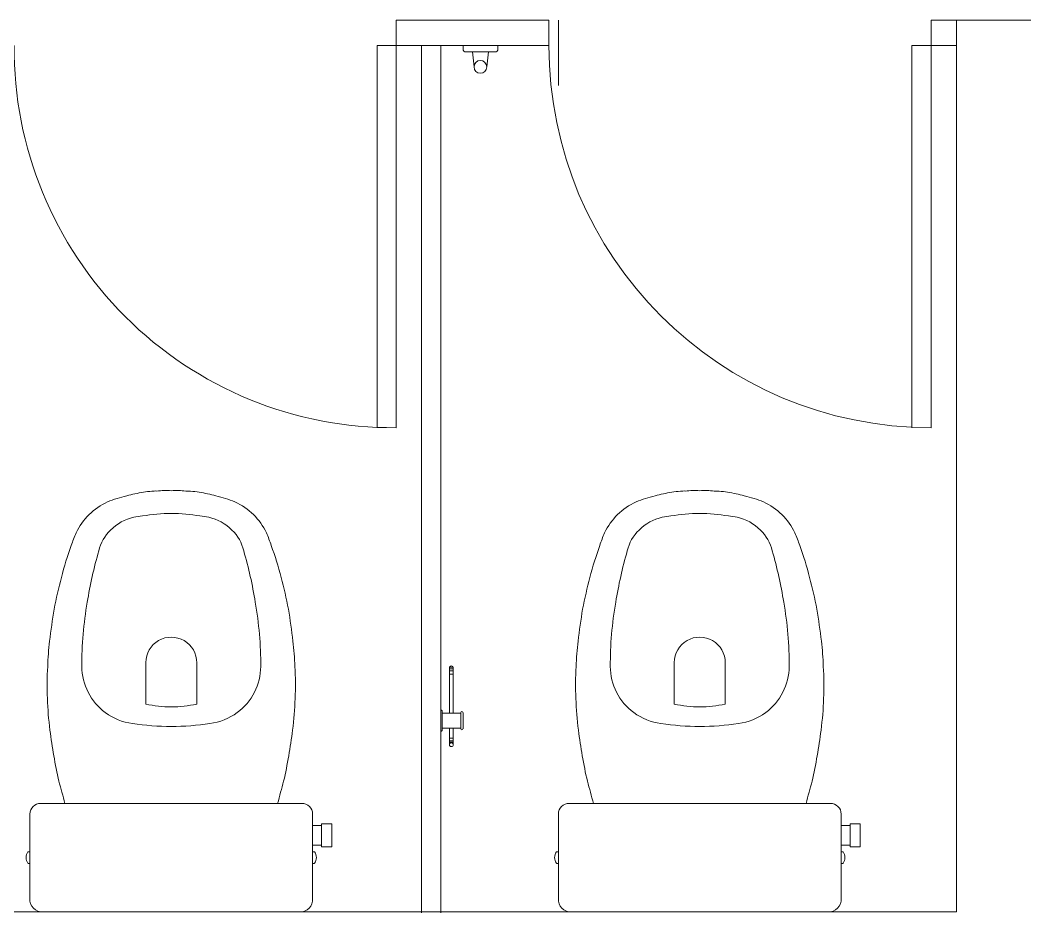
# Model space of a CAD drawing. Header units: millimetres. Extents: x 867 to 1330, y 209 to 507.
# Drawn here: x 1183.965 to 1185.543, y 452.775 to 454.177 of the extents above; entities that cross this region are included whole.
import ezdxf

# ---------------------------------------------------------------- set-up
doc = ezdxf.new("R2010")
doc.units = ezdxf.units.MM
doc.header["$LTSCALE"] = 5
doc.layers.add('I-ARQ', color=8, linetype='Continuous', lineweight=0)

msp = doc.modelspace()

# ---------------------------------------------------------------- linework, layer by layer
at = {"layer": 'I-ARQ'}
for p, q in [((1184.5557, 454.1369), (1184.5557, 454.1769)), ((1184.5557, 454.1769), (1184.5957, 454.1769)), ((1184.5957, 454.1769), (1184.6257, 454.1769)), ((1184.5957, 454.1769), (1184.6257, 454.1769)), ((1184.6057, 454.1769), (1184.7957, 454.1769)), ((1184.7957, 454.1369), (1184.7957, 454.1769)), ((1184.8107, 454.0741), (1184.8107, 454.1769)), ((1185.3957, 454.1369), (1185.3957, 454.1769)), ((1185.3957, 454.1769), (1185.4057, 454.1769)), ((1185.4057, 454.1769), (1185.4357, 454.1769)), ((1185.4057, 454.1769), (1185.4357, 454.1769)), ((1185.4307, 454.1769), (1185.4357, 454.1769)), ((1185.431, 454.1769), (1185.461, 454.1769)), ((1185.4357, 454.1369), (1185.4357, 454.1769)), ((1189.1307, 454.1769), (1185.4357, 454.1769)), ((1184.5257, 454.1369), (1184.5557, 454.1369)), ((1184.5257, 453.5369), (1184.5257, 454.1369)), ((1184.5557, 454.1369), (1184.5957, 454.1369)), ((1184.5557, 454.1369), (1184.5557, 453.5369)), ((1184.5957, 452.7751), (1184.5957, 454.1369)), ((1184.7957, 454.1369), (1184.5957, 454.1369)), ((1184.6257, 452.7751), (1184.6257, 454.1369)), ((1184.6607, 454.1369), (1184.6607, 454.1319)), ((1184.7156, 454.1369), (1184.6607, 454.1369)), ((1184.7106, 454.1269), (1184.6657, 454.1269)), ((1184.6755, 454.1269), (1184.678, 454.1035)), ((1184.7005, 454.1269), (1184.698, 454.1035)), ((1184.7156, 454.1369), (1184.7156, 454.1319)), ((1185.3657, 454.1369), (1185.3957, 454.1369)), ((1185.3657, 453.5369), (1185.3657, 454.1369)), ((1185.3957, 454.1369), (1185.4357, 454.1369)), ((1185.3957, 454.1369), (1185.3957, 453.5369)), ((1185.4357, 452.7769), (1185.4357, 454.1369)), ((1185.4357, 454.1369), (1185.4357, 454.1369)), ((1185.4357, 454.1269), (1185.4357, 454.1369)), ((1184.6394, 453.0885), (1184.6394, 453.1599)), ((1184.6394, 453.1583), (1184.6454, 453.1583)), ((1184.6394, 453.155), (1184.6454, 453.155)), ((1184.6394, 453.1499), (1184.6454, 453.1499)), ((1184.6395, 453.1608), (1184.6453, 453.1608)), ((1184.6454, 453.0885), (1184.6454, 453.1599)), ((1184.6277, 453.0919), (1184.6277, 453.0619)), ((1184.6571, 453.0885), (1184.6277, 453.0885)), ((1184.6571, 453.0899), (1184.6571, 453.064)), ((1184.6607, 453.0899), (1184.6607, 453.064)), ((1184.6571, 453.0654), (1184.6277, 453.0654)), ((1184.6394, 453.0392), (1184.6394, 453.0654)), ((1184.6454, 453.0392), (1184.6454, 453.0654)), ((1184.6394, 453.0492), (1184.6454, 453.0492)), ((1184.6394, 453.0452), (1184.6454, 453.0452)), ((1184.6394, 453.0431), (1184.6454, 453.0431)), ((1184.4075, 452.9469), (1183.9975, 452.9469)), ((1185.2375, 452.9469), (1184.8275, 452.9469)), ((1183.9805, 452.9302), (1183.9805, 452.7977)), ((1184.4245, 452.7977), (1184.4245, 452.9302)), ((1184.8105, 452.9302), (1184.8105, 452.7977)), ((1185.2545, 452.7977), (1185.2545, 452.9302)), ((1185.4357, 452.7769), (1182.9607, 452.7769)), ((1184.0013, 452.7769), (1184.4037, 452.7769)), ((1184.8313, 452.7769), (1185.2337, 452.7769))]:
    msp.add_line(p, q, dxfattribs=at)
at = {"layer": 'I-ARQ', "linetype": 'ByBlock'}
for p, q in [((1184.4385, 452.9149), (1184.4385, 452.8789)), ((1184.4545, 452.9149), (1184.4385, 452.9149)), ((1184.4545, 452.8789), (1184.4545, 452.9149)), ((1185.2685, 452.9149), (1185.2685, 452.8789)), ((1185.2845, 452.9149), (1185.2685, 452.9149)), ((1185.2845, 452.8789), (1185.2845, 452.9149)), ((1184.4545, 452.8789), (1184.4385, 452.8789)), ((1185.2845, 452.8789), (1185.2685, 452.8789))]:
    msp.add_line(p, q, dxfattribs=at)
at = {"layer": 'I-ARQ'}
for points in [[(1184.3695, 452.9469, -0.003882), (1184.379, 452.9819, 0.024258), (1184.393, 453.0619, 0.02486), (1184.397, 453.1119, 0.033324), (1184.3965, 453.1619, 0.02486), (1184.3935, 453.2019, 0.012268), (1184.3865, 453.2519, 0.015806), (1184.375, 453.3019, 0.026699), (1184.3595, 453.3519, 0.021919), (1184.352, 453.3719, 0.174675), (1184.3025, 453.4204, 0.045452), (1184.2725, 453.4299, 0.022856), (1184.2596, 453.4331, 0.041289), (1184.2329, 453.4371, 0.039166), (1184.2272, 453.4375, 0.012899), (1184.2253, 453.4375, 0.04333), (1184.2025, 453.4379, 0.04333), (1184.1797, 453.4375, 0.052091), (1184.1721, 453.4371, 0.041289), (1184.1454, 453.4331, 0.022856), (1184.1325, 453.4299, 0.045452), (1184.1025, 453.4204, 0.174675), (1184.053, 453.3719, 0.021919), (1184.0455, 453.3519, 0.026699), (1184.03, 453.3019, 0.015806), (1184.0185, 453.2519, 0.012268), (1184.0115, 453.2019, 0.02486), (1184.0085, 453.1619, 0.033324), (1184.008, 453.1119, 0.02486), (1184.012, 453.0619, 0.024258), (1184.026, 452.9819, -0.003882), (1184.0355, 452.9469)], [(1185.1995, 452.9469, -0.003882), (1185.209, 452.9819, 0.024258), (1185.223, 453.0619, 0.02486), (1185.227, 453.1119, 0.033324), (1185.2265, 453.1619, 0.02486), (1185.2235, 453.2019, 0.012268), (1185.2165, 453.2519, 0.015806), (1185.205, 453.3019, 0.026699), (1185.1895, 453.3519, 0.021919), (1185.182, 453.3719, 0.174675), (1185.1325, 453.4204, 0.045452), (1185.1025, 453.4299, 0.022856), (1185.0896, 453.4331, 0.041289), (1185.0629, 453.4371, 0.039166), (1185.0572, 453.4375, 0.012899), (1185.0553, 453.4375, 0.04333), (1185.0325, 453.4379, 0.04333), (1185.0097, 453.4375, 0.052091), (1185.0021, 453.4371, 0.041289), (1184.9754, 453.4331, 0.022856), (1184.9625, 453.4299, 0.045452), (1184.9325, 453.4204, 0.174675), (1184.883, 453.3719, 0.021919), (1184.8755, 453.3519, 0.026699), (1184.86, 453.3019, 0.015806), (1184.8485, 453.2519, 0.012268), (1184.8415, 453.2019, 0.02486), (1184.8385, 453.1619, 0.033324), (1184.838, 453.1119, 0.02486), (1184.842, 453.0619, 0.024258), (1184.856, 452.9819, -0.003882), (1184.8655, 452.9469)], [(1184.0989, 453.0896, -0.234638), (1184.062, 453.1619, -0.044666), (1184.0706, 453.2629, -0.031515), (1184.0887, 453.3434, -0.151063), (1184.1073, 453.3762, -0.148094), (1184.1437, 453.3962, -0.031073), (1184.1573, 453.3983, -0.035055), (1184.2025, 453.4024, -0.035055), (1184.2476, 453.3983, -0.031073), (1184.2613, 453.3962, -0.148094), (1184.2977, 453.3762, -0.151063), (1184.3163, 453.3434, -0.031515), (1184.3344, 453.2629, -0.044666), (1184.343, 453.1619, -0.234638), (1184.3061, 453.0896, -0.129345), (1184.2633, 453.0725, -0.041331), (1184.2025, 453.0679, -0.041331), (1184.1416, 453.0725, -0.129345)], [(1184.9289, 453.0896, -0.234638), (1184.892, 453.1619, -0.044666), (1184.9006, 453.2629, -0.031515), (1184.9187, 453.3434, -0.151063), (1184.9373, 453.3762, -0.148094), (1184.9737, 453.3962, -0.031073), (1184.9873, 453.3983, -0.035055), (1185.0325, 453.4024, -0.035055), (1185.0776, 453.3983, -0.031073), (1185.0913, 453.3962, -0.148094), (1185.1277, 453.3762, -0.151063), (1185.1463, 453.3434, -0.031515), (1185.1644, 453.2629, -0.044666), (1185.173, 453.1619, -0.234638), (1185.1361, 453.0896, -0.129345), (1185.0933, 453.0725, -0.041331), (1185.0325, 453.0679, -0.041331), (1184.9716, 453.0725, -0.129345)]]:
    msp.add_lwpolyline(points, format="xyb", close=True, dxfattribs=at)
at = {"layer": 'I-ARQ', "linetype": 'ByBlock'}
for points in [[(1184.1625, 453.1029), (1184.1625, 453.1681, -1.002091), (1184.2425, 453.1679), (1184.2425, 453.1029, -0.054282), (1184.2025, 453.0986, -0.054282), (1184.1625, 453.1029, 1.56536)], [(1184.9925, 453.1029), (1184.9925, 453.1681, -1.002091), (1185.0725, 453.1679), (1185.0725, 453.1029, -0.054282), (1185.0325, 453.0986, -0.054282), (1184.9925, 453.1029, 1.56536)]]:
    msp.add_lwpolyline(points, format="xyb", dxfattribs=at)
for points in [[(1184.4385, 452.8814), (1184.4385, 452.9124), (1184.4245, 452.9124), (1184.4245, 452.8814)], [(1185.2685, 452.8814), (1185.2685, 452.9124), (1185.2545, 452.9124), (1185.2545, 452.8814)]]:
    msp.add_lwpolyline(points, close=True, dxfattribs=at)
for points in [[(1183.9805, 452.8529), (1183.9805, 452.8709), (1183.9776, 452.8709, 0.197763), (1183.9774, 452.8708, 0.161404), (1183.9745, 452.8619, 0.158802), (1183.9774, 452.853, 0.197763), (1183.9776, 452.8529)], [(1184.4274, 452.8529, 0.197763), (1184.4276, 452.853, 0.15883), (1184.4305, 452.8619, 0.161377), (1184.4276, 452.8708, 0.197763), (1184.4274, 452.8709), (1184.4245, 452.8709), (1184.4245, 452.8529)], [(1184.8105, 452.8529), (1184.8105, 452.8709), (1184.8076, 452.8709, 0.197763), (1184.8074, 452.8708, 0.161404), (1184.8045, 452.8619, 0.158802), (1184.8074, 452.853, 0.197763), (1184.8076, 452.8529)], [(1185.2574, 452.8529, 0.197763), (1185.2576, 452.853, 0.15883), (1185.2605, 452.8619, 0.161377), (1185.2576, 452.8708, 0.197763), (1185.2574, 452.8709), (1185.2545, 452.8709), (1185.2545, 452.8529)]]:
    msp.add_lwpolyline(points, format="xyb", close=True, dxfattribs=at)
at = {"layer": 'I-ARQ'}
for centre, radius in [((1184.688, 454.1035), 0.01), ((1184.6424, 453.0392), 0.003)]:
    msp.add_circle(centre, radius, dxfattribs=at)
for centre, radius, start, end in [((1184.5515, 454.1327), 0.5958, 179.5965, 270.4035), ((1184.6657, 454.1319), 0.005, 180, 270), ((1184.7106, 454.1319), 0.005, 270, 0), ((1185.3957, 454.1369), 0.6, 180, 270), ((1184.6424, 453.1599), 0.003, 0, 180), ((1184.6267, 453.0922), 0.00108, 342.7498, 197.2502), ((1184.6589, 453.0894), 0.00182, 13.2763, 166.7237), ((1184.6267, 453.0616), 0.00108, 162.7498, 17.2502), ((1184.6589, 453.0644), 0.00182, 193.2763, 346.7237), ((1183.9969, 452.9306), 0.0164, 87.826, 181.2974), ((1184.4081, 452.9306), 0.0164, 358.7026, 92.174), ((1184.8269, 452.9306), 0.0164, 87.826, 181.2974), ((1185.2381, 452.9306), 0.0164, 358.7026, 92.174), ((1183.9994, 452.7958), 0.019, 174.255, 275.745), ((1184.4056, 452.7958), 0.019, 264.255, 5.745), ((1184.8294, 452.7958), 0.019, 174.255, 275.745), ((1185.2356, 452.7958), 0.019, 264.255, 5.745)]:
    msp.add_arc(centre, radius, start, end, dxfattribs=at)

doc.saveas('drawing.dxf')
